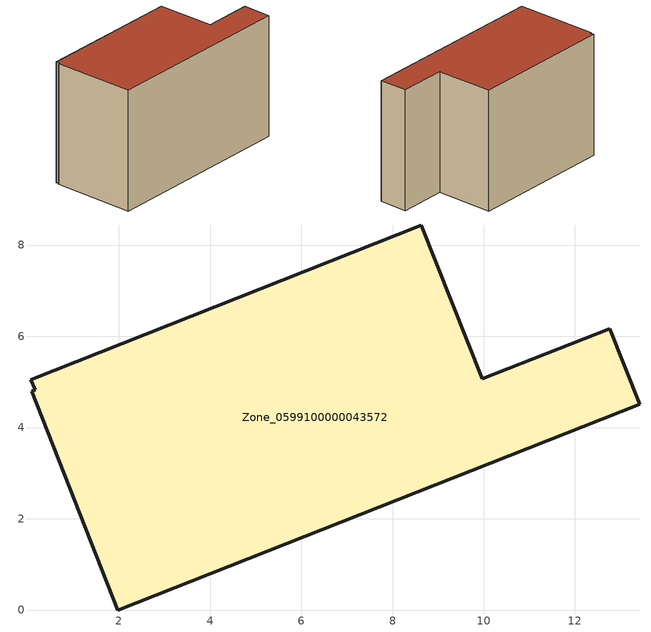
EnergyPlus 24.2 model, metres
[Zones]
Zone_0599100000043572
 floor ground (C_G): 0.07,5.05 8.63,8.44 9.96,5.07 12.77,6.17 13.42,4.51 1.98,0 0.09,4.8 0.17,4.83 z0
 wall outside (C_F): 13.42,4.51 12.77,6.17 9.96,5.07 8.63,8.44 0.07,5.05 0.17,4.83 0.09,4.8 1.98,0 13.42,4.51 z0:7.66
 roof outside (C_R): 8.63,8.44 0.07,5.05 0.17,4.83 0.09,4.8 1.98,0 13.42,4.51 12.77,6.17 9.96,5.07 z7.66
[BUILDING]
Pand.0599100000043572: North Axis=0; Terrain=City; Loads Convergence Tolerance Value=0.04; Temperature Convergence Tolerance Value=0.4; Solar Distribution=FullExterior; Maximum Number of Warmup Days=25; Minimum Number of Warmup Days=1
[Site:Location]
Rotterdam.The.Hague.AP_ZH_NLD Design_Conditions: Latitude=51.96; Longitude=4.45; Time Zone=1; Elevation=-4.5
[SITE:GROUNDTEMPERATURE:BUILDINGSURFACE]
18, 18, 18, 18, 18, 18, 18, 18, 18, 18, 18, 18
[MATERIAL] Thermal Absorptance=0.9; Solar Absorptance=0.7; Visible Absorptance=0.7
Name | Roughness | Thickness | Conductivity | Density | Specific Heat
G.TI.1975-1991 | MediumSmooth | 0.15 | 0.288461 | 540 | 1210
F.TI.1975-1991 | Rough | 0.3 | 0.230769 | 1920 | 840
R.TI.1975-1991 | MediumRough | 0.2 | 0.153846 | 1500 | 1000
[CONSTRUCTION]
C_G: G.TI.1975-1991
C_F: F.TI.1975-1991
C_R: R.TI.1975-1991
[ZONE]
Zone_0599100000043572: Type=1; Multiplier=1; Ceiling Height=Autocalculate; Volume=Autocalculate; Floor Area=autocalculate; Part of Total Floor Area=Yes
[ZONEINFILTRATION:DESIGNFLOWRATE]
Infil_Zone_0599100000043572: Zone or ZoneList or Space or SpaceList=Zone_0599100000043572; Schedule=AlwaysOn; Design Flow Rate Calculation Method=Flow/Area; Flow Rate per Floor Area=0.003; Constant Term Coefficient=1; Temperature Term Coefficient=0; Velocity Term Coefficient=0; Velocity Squared Term Coefficient=0
[HVACTEMPLATE:ZONE:IDEALLOADSAIRSYSTEM]
Zone_0599100000043572: Maximum Heating Supply Air Temperature=50; Minimum Cooling Supply Air Temperature=13; Maximum Heating Supply Air Humidity Ratio=0.0156; Minimum Cooling Supply Air Humidity Ratio=0.0077; Heating Limit=NoLimit; Cooling Limit=NoLimit; Dehumidification Control Type=ConstantSensibleHeatRatio; Cooling Sensible Heat Ratio=0.7; Dehumidification Setpoint=60; Humidification Control Type=None; Humidification Setpoint=30; Outdoor Air Method=None; Outdoor Air Flow Rate per Person=0.00944; Outdoor Air Flow Rate per Zone Floor Area=0; Outdoor Air Flow Rate per Zone=0; Demand Controlled Ventilation Type=None; Outdoor Air Economizer Type=NoEconomizer; Heat Recovery Type=None; Sensible Heat Recovery Effectiveness=0.7; Latent Heat Recovery Effectiveness=0.65
[ZONECONTROL:THERMOSTAT]
ThermostatControl_Zone_0599100000043572: Zone or ZoneList=Zone_0599100000043572; Control Type Schedule=DualSetpointControlType; Control 1=Thermostat_Zone_0599100000043572; Temperature Difference Between Cutout And Setpoint=0
[THERMOSTATSETPOINT:DUALSETPOINT]
Thermostat_Zone_0599100000043572: Heating Setpoint Temperature Schedule=HeatingSetpoint_Zone_0599100000043572; Cooling Setpoint Temperature Schedule=CoolingSetpoint_Zone_0599100000043572
[SCHEDULE:COMPACT]
HeatingSetpoint_Zone_0599100000043572: Through: 12/31, For: AllDays, Until: 24:00, 21
CoolingSetpoint_Zone_0599100000043572: Through: 12/31, For: AllDays, Until: 24:00, 24
DualSetpointControlType: Through: 12/31, For: AllDays, Until: 24:00, 4
AlwaysOn: Through: 12/31, For: AllDays, Until: 24:00, 1
